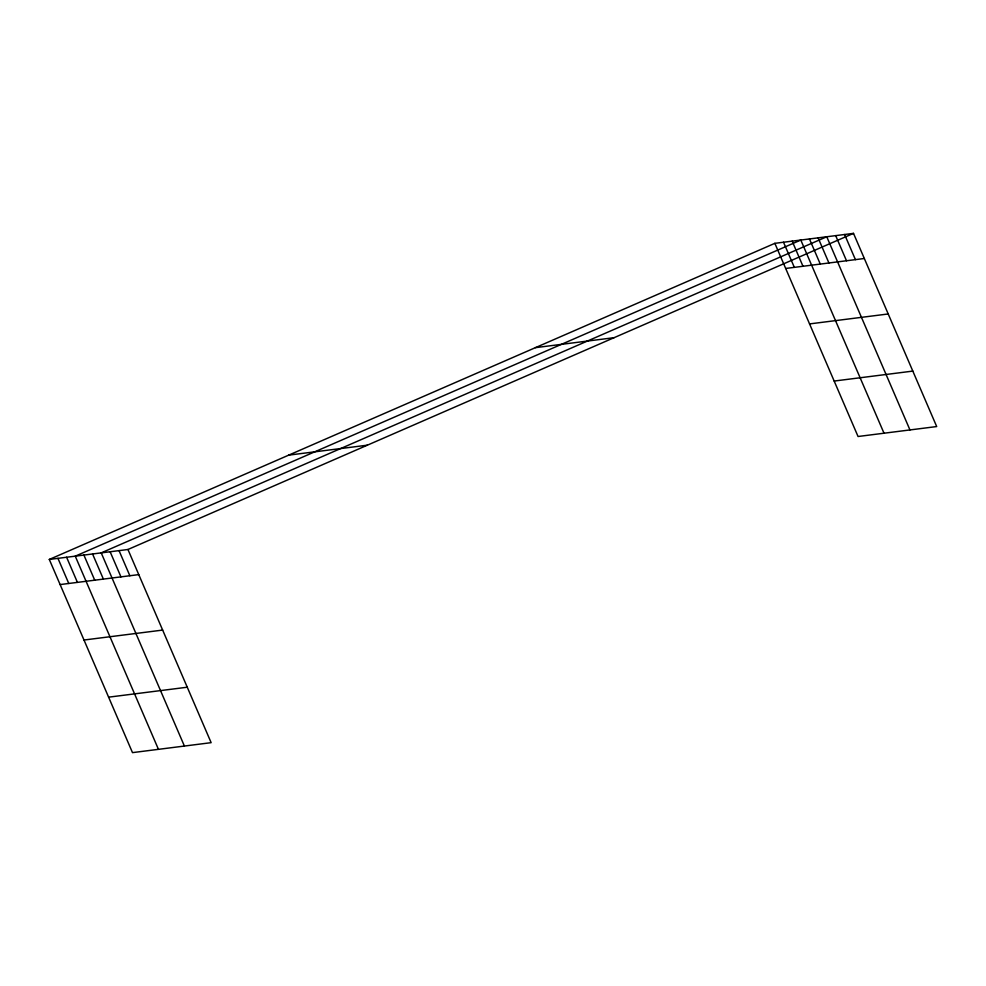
<?xml version="1.0" encoding="UTF-8"?>
<svg xmlns="http://www.w3.org/2000/svg" width="986" height="986" viewBox="0 0 986 986"><rect width="100%" height="100%" fill="white"/><g stroke="black" fill="none" stroke-linecap="round" stroke-linejoin="round"><path stroke-width="1.48" d="M49.3 559.444L127.946 549.498L211.14 742.668L132.494 752.626L49.3 559.444L774.86 243.332L853.506 233.374L936.7 426.556L858.054 436.502L774.86 243.332M127.946 549.498L853.506 233.374M785.682 268.463L864.328 258.505M535.423 347.651L614.068 337.693M809.555 323.913L888.213 313.967M834.168 381.052L912.814 371.093M288.738 455.125L367.384 445.179M60.121 584.575L138.767 574.616M84.007 640.025L162.653 630.079M108.608 697.164L187.266 687.217M844.595 234.508L855.417 259.638M835.684 235.642L846.506 260.76M909.955 429.933L826.761 236.763L101.213 552.875L184.407 746.057M818.109 237.86L828.93 262.991M809.457 238.957L820.278 264.088M884.011 433.224L800.805 240.054L75.256 556.166L158.45 749.335M792.165 241.139L802.986 266.269M783.513 242.236L794.334 267.366M119.035 550.619L129.856 575.75M110.124 551.753L120.945 576.872M92.561 553.972L103.382 579.102M83.909 555.069L94.73 580.199M66.604 557.25L77.426 582.381M57.952 558.347L68.773 583.478"/></g></svg>
